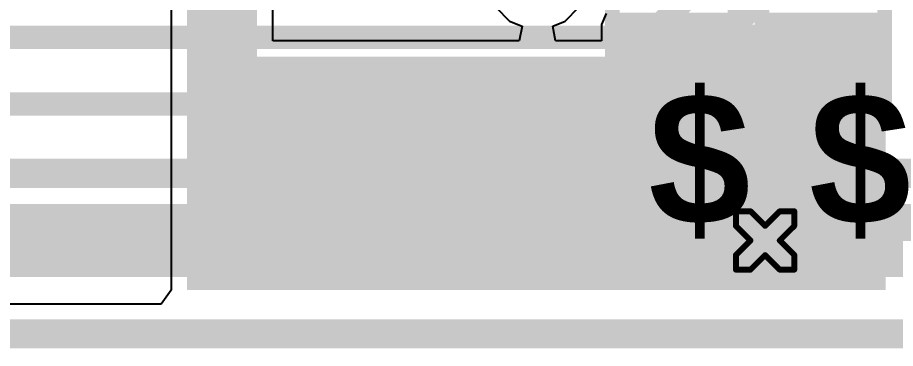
# Model space of a CAD drawing. Header units: inches. Extents: x -0.2 to 17.4, y -0.2 to 2.6.
# Drawn here: x 0.6389 to 0.9396, y -0.062 to 0.0514 of the extents above; entities that cross this region are included whole.
import ezdxf

# ---------------------------------------------------------------- set-up
doc = ezdxf.new("R2010")
doc.units = ezdxf.units.IN
doc.header["$MEASUREMENT"] = 0
for name, color, linetype in [('Board_Outline', 216, 'Continuous'), ('Bottom Layer', 5, 'Continuous'), ('Drill Drawing', 1, 'Continuous'), ('Top Layer', 1, 'Continuous'), ('Top Overlay', 2, 'Continuous'), ('Top Paste', 8, 'Continuous'), ('Top Solder', 216, 'Continuous'), ('Via Holes', 16, 'Continuous')]:
    doc.layers.add(name, color=color, linetype=linetype)
doc.styles.add('Arial_Bold', font='', dxfattribs={"height": 0.2})
doc.styles.get('Arial_Bold').set_extended_font_data('Arial', bold=True)

# ---------------------------------------------------------------- blocks, each defined once
blk = doc.blocks.new('R___0603_31')
at = {"layer": 'Top Layer'}
for points in [[(-0.015, 0.0175), (-0.015, -0.0175), (-0.045, -0.0175), (-0.045, 0.0175)], [(0.045, 0.0175), (0.045, -0.0175), (0.015, -0.0175), (0.015, 0.0175)]]:
    blk.add_hatch(color=1, dxfattribs=at).paths.add_polyline_path(points)
at = {"layer": 'Top Paste'}
for points in [[(-0.015, 0.0175), (-0.015, -0.0175), (-0.045, -0.0175), (-0.045, 0.0175)], [(0.045, 0.0175), (0.045, -0.0175), (0.015, -0.0175), (0.015, 0.0175)]]:
    blk.add_hatch(color=8, dxfattribs=at).paths.add_polyline_path(points)
at = {"layer": 'Top Solder'}
for points in [[(-0.011, 0.0215), (-0.011, -0.0215), (-0.049, -0.0215), (-0.049, 0.0215)], [(0.049, 0.0215), (0.049, -0.0215), (0.011, -0.0215), (0.011, 0.0215)]]:
    blk.add_hatch(color=216, dxfattribs=at).paths.add_polyline_path(points)
at = {"layer": 'Top Overlay'}
for points in [[(-0.048, 0.021, 0.005, 0.005, 0), (0.048, 0.021, 0.005, 0.005, 0)], [(-0.048, 0.021, 0.005, 0.005, 0), (-0.048, -0.021, 0.005, 0.005, 0)], [(0.048, 0.021, 0.005, 0.005, 0), (0.048, -0.021, 0.005, 0.005, 0)], [(-0.048, -0.021, 0.005, 0.005, 0), (0.048, -0.021, 0.005, 0.005, 0)]]:
    blk.add_lwpolyline(points, format="xyseb", dxfattribs=at)
for points in [[(-0.04925, 0.021, 0.0025, 0.0025, 1), (-0.04675, 0.021, 0.0025, 0.0025, 1)], [(-0.04925, 0.021, 0.0025, 0.0025, 1), (-0.04675, 0.021, 0.0025, 0.0025, 1)], [(0.04675, 0.021, 0.0025, 0.0025, 1), (0.04925, 0.021, 0.0025, 0.0025, 1)], [(0.04675, 0.021, 0.0025, 0.0025, 1), (0.04925, 0.021, 0.0025, 0.0025, 1)], [(-0.04925, -0.021, 0.0025, 0.0025, 1), (-0.04675, -0.021, 0.0025, 0.0025, 1)], [(-0.04925, -0.021, 0.0025, 0.0025, 1), (-0.04675, -0.021, 0.0025, 0.0025, 1)], [(0.04675, -0.021, 0.0025, 0.0025, 1), (0.04925, -0.021, 0.0025, 0.0025, 1)], [(0.04675, -0.021, 0.0025, 0.0025, 1), (0.04925, -0.021, 0.0025, 0.0025, 1)]]:
    blk.add_lwpolyline(points, format="xyseb", close=True, dxfattribs=at)
blk = doc.blocks.new('R___0603_32')
at = {"layer": 'Top Layer'}
for points in [[(-0.015, 0.0175), (-0.015, -0.0175), (-0.045, -0.0175), (-0.045, 0.0175)], [(0.045, 0.0175), (0.045, -0.0175), (0.015, -0.0175), (0.015, 0.0175)]]:
    blk.add_hatch(color=1, dxfattribs=at).paths.add_polyline_path(points)
at = {"layer": 'Top Paste'}
for points in [[(-0.015, 0.0175), (-0.015, -0.0175), (-0.045, -0.0175), (-0.045, 0.0175)], [(0.045, 0.0175), (0.045, -0.0175), (0.015, -0.0175), (0.015, 0.0175)]]:
    blk.add_hatch(color=8, dxfattribs=at).paths.add_polyline_path(points)
at = {"layer": 'Top Solder'}
for points in [[(-0.011, 0.0215), (-0.011, -0.0215), (-0.049, -0.0215), (-0.049, 0.0215)], [(0.049, 0.0215), (0.049, -0.0215), (0.011, -0.0215), (0.011, 0.0215)]]:
    blk.add_hatch(color=216, dxfattribs=at).paths.add_polyline_path(points)
at = {"layer": 'Top Overlay'}
for points in [[(-0.048, 0.021, 0.005, 0.005, 0), (0.048, 0.021, 0.005, 0.005, 0)], [(-0.048, 0.021, 0.005, 0.005, 0), (-0.048, -0.021, 0.005, 0.005, 0)], [(0.048, 0.021, 0.005, 0.005, 0), (0.048, -0.021, 0.005, 0.005, 0)], [(-0.048, -0.021, 0.005, 0.005, 0), (0.048, -0.021, 0.005, 0.005, 0)]]:
    blk.add_lwpolyline(points, format="xyseb", dxfattribs=at)
for points in [[(-0.04925, 0.021, 0.0025, 0.0025, 1), (-0.04675, 0.021, 0.0025, 0.0025, 1)], [(-0.04925, 0.021, 0.0025, 0.0025, 1), (-0.04675, 0.021, 0.0025, 0.0025, 1)], [(0.04675, 0.021, 0.0025, 0.0025, 1), (0.04925, 0.021, 0.0025, 0.0025, 1)], [(0.04675, 0.021, 0.0025, 0.0025, 1), (0.04925, 0.021, 0.0025, 0.0025, 1)], [(-0.04925, -0.021, 0.0025, 0.0025, 1), (-0.04675, -0.021, 0.0025, 0.0025, 1)], [(-0.04925, -0.021, 0.0025, 0.0025, 1), (-0.04675, -0.021, 0.0025, 0.0025, 1)], [(0.04675, -0.021, 0.0025, 0.0025, 1), (0.04925, -0.021, 0.0025, 0.0025, 1)], [(0.04675, -0.021, 0.0025, 0.0025, 1), (0.04925, -0.021, 0.0025, 0.0025, 1)]]:
    blk.add_lwpolyline(points, format="xyseb", close=True, dxfattribs=at)

msp = doc.modelspace()

# ---------------------------------------------------------------- hatches: boundary and pattern name
at = {"layer": 'Bottom Layer'}
h = msp.add_hatch(color=5, dxfattribs=at)
edge = h.paths.add_edge_path()
edge.add_arc((0.895, -0.025), 0.01181, 0, 360)
at = {"layer": 'Top Layer'}
for points in [[(0.697, 0.025), (0.721, 0.025), (0.721, 0.315), (0.697, 0.315)], [(0.84433, 0.018), (0.93633, 0.018), (0.93633, 0.049), (0.84433, 0.049)], [(0.697, -0.042), (0.93633, -0.042), (0.93633, 0.038), (0.697, 0.038)]]:
    msp.add_hatch(color=1, dxfattribs=at).paths.add_polyline_path(points)
h = msp.add_hatch(color=1, dxfattribs=at)
edge = h.paths.add_edge_path()
edge.add_arc((0.895, -0.025), 0.01181, 0, 360)
at = {"layer": 'Via Holes'}
h = msp.add_hatch(color=7, dxfattribs=at)
edge = h.paths.add_edge_path()
edge.add_arc((0.895, -0.025), 0.00591, 0, 360)

# ---------------------------------------------------------------- linework, layer by layer
at = {"layer": 'Board_Outline'}
msp.add_lwpolyline([(-0.057, -0.057, 0.01, 0.01, 0), (1.986, -0.057, 0.01, 0.01, 0)], format="xyseb", dxfattribs=at)
at = {"layer": 'Bottom Layer'}
for points in [[(0.85462, 0.04462, 0.008, 0.008, 0), (0.971, 0.161, 0.008, 0.008, 0)], [(0.85781, 0.02181, 0.008, 0.008, 0), (0.976, 0.14, 0.008, 0.008, 0)], [(0.37043, 0.04462, 0.008, 0.008, 0), (0.85462, 0.04462, 0.008, 0.008, 0)], [(0.343, 0.02181, 0.008, 0.008, 0), (0.85781, 0.02181, 0.008, 0.008, 0)], [(0.323, -0.002, 0.01, 0.01, 0), (0.982, -0.002, 0.01, 0.01, 0)], [(0.134, -0.025, 0.025, 0.025, 0), (0.895, -0.025, 0.025, 0.025, 0)], [(0.895, -0.025, 0.025, 0.025, 0), (0.993, -0.025, 0.025, 0.025, 0)]]:
    msp.add_lwpolyline(points, format="xyseb", dxfattribs=at)
for points in [[(0.85262, 0.04462, 0.004, 0.004, 1), (0.85662, 0.04462, 0.004, 0.004, 1)], [(0.85262, 0.04462, 0.004, 0.004, 1), (0.85662, 0.04462, 0.004, 0.004, 1)], [(0.85581, 0.02181, 0.004, 0.004, 1), (0.85981, 0.02181, 0.004, 0.004, 1)], [(0.85581, 0.02181, 0.004, 0.004, 1), (0.85981, 0.02181, 0.004, 0.004, 1)], [(0.88875, -0.025, 0.0125, 0.0125, 1), (0.90125, -0.025, 0.0125, 0.0125, 1)], [(0.88875, -0.025, 0.0125, 0.0125, 1), (0.90125, -0.025, 0.0125, 0.0125, 1)]]:
    msp.add_lwpolyline(points, format="xyseb", close=True, dxfattribs=at)
at = {"layer": 'Drill Drawing'}
for points in [[(0.885, -0.02, 0.002, 0.002, 0), (0.885, -0.015, 0.002, 0.002, 0)], [(0.885, -0.015, 0.002, 0.002, 0), (0.89, -0.015, 0.002, 0.002, 0)], [(0.89, -0.015, 0.002, 0.002, 0), (0.895, -0.02, 0.002, 0.002, 0)], [(0.895, -0.02, 0.002, 0.002, 0), (0.9, -0.015, 0.002, 0.002, 0)], [(0.9, -0.015, 0.002, 0.002, 0), (0.905, -0.015, 0.002, 0.002, 0)], [(0.905, -0.02, 0.002, 0.002, 0), (0.905, -0.015, 0.002, 0.002, 0)], [(0.885, -0.02, 0.002, 0.002, 0), (0.89, -0.025, 0.002, 0.002, 0)], [(0.9, -0.025, 0.002, 0.002, 0), (0.905, -0.02, 0.002, 0.002, 0)], [(0.885, -0.03, 0.002, 0.002, 0), (0.89, -0.025, 0.002, 0.002, 0)], [(0.9, -0.025, 0.002, 0.002, 0), (0.905, -0.03, 0.002, 0.002, 0)], [(0.885, -0.035, 0.002, 0.002, 0), (0.885, -0.03, 0.002, 0.002, 0)], [(0.89, -0.035, 0.002, 0.002, 0), (0.895, -0.03, 0.002, 0.002, 0)], [(0.895, -0.03, 0.002, 0.002, 0), (0.9, -0.035, 0.002, 0.002, 0)], [(0.905, -0.035, 0.002, 0.002, 0), (0.905, -0.03, 0.002, 0.002, 0)], [(0.885, -0.035, 0.002, 0.002, 0), (0.89, -0.035, 0.002, 0.002, 0)], [(0.9, -0.035, 0.002, 0.002, 0), (0.905, -0.035, 0.002, 0.002, 0)]]:
    msp.add_lwpolyline(points, format="xyseb", dxfattribs=at)
for points in [[(0.8845, -0.015, 0.001, 0.001, 1), (0.8855, -0.015, 0.001, 0.001, 1)], [(0.8845, -0.015, 0.001, 0.001, 1), (0.8855, -0.015, 0.001, 0.001, 1)], [(0.8895, -0.015, 0.001, 0.001, 1), (0.8905, -0.015, 0.001, 0.001, 1)], [(0.8895, -0.015, 0.001, 0.001, 1), (0.8905, -0.015, 0.001, 0.001, 1)], [(0.8995, -0.015, 0.001, 0.001, 1), (0.9005, -0.015, 0.001, 0.001, 1)], [(0.8995, -0.015, 0.001, 0.001, 1), (0.9005, -0.015, 0.001, 0.001, 1)], [(0.9045, -0.015, 0.001, 0.001, 1), (0.9055, -0.015, 0.001, 0.001, 1)], [(0.9045, -0.015, 0.001, 0.001, 1), (0.9055, -0.015, 0.001, 0.001, 1)], [(0.8845, -0.02, 0.001, 0.001, 1), (0.8855, -0.02, 0.001, 0.001, 1)], [(0.8845, -0.02, 0.001, 0.001, 1), (0.8855, -0.02, 0.001, 0.001, 1)], [(0.8945, -0.02, 0.001, 0.001, 1), (0.8955, -0.02, 0.001, 0.001, 1)], [(0.8945, -0.02, 0.001, 0.001, 1), (0.8955, -0.02, 0.001, 0.001, 1)], [(0.9045, -0.02, 0.001, 0.001, 1), (0.9055, -0.02, 0.001, 0.001, 1)], [(0.9045, -0.02, 0.001, 0.001, 1), (0.9055, -0.02, 0.001, 0.001, 1)], [(0.8895, -0.025, 0.001, 0.001, 1), (0.8905, -0.025, 0.001, 0.001, 1)], [(0.8895, -0.025, 0.001, 0.001, 1), (0.8905, -0.025, 0.001, 0.001, 1)], [(0.8995, -0.025, 0.001, 0.001, 1), (0.9005, -0.025, 0.001, 0.001, 1)], [(0.8995, -0.025, 0.001, 0.001, 1), (0.9005, -0.025, 0.001, 0.001, 1)], [(0.8845, -0.03, 0.001, 0.001, 1), (0.8855, -0.03, 0.001, 0.001, 1)], [(0.8845, -0.03, 0.001, 0.001, 1), (0.8855, -0.03, 0.001, 0.001, 1)], [(0.8945, -0.03, 0.001, 0.001, 1), (0.8955, -0.03, 0.001, 0.001, 1)], [(0.8945, -0.03, 0.001, 0.001, 1), (0.8955, -0.03, 0.001, 0.001, 1)], [(0.9045, -0.03, 0.001, 0.001, 1), (0.9055, -0.03, 0.001, 0.001, 1)], [(0.9045, -0.03, 0.001, 0.001, 1), (0.9055, -0.03, 0.001, 0.001, 1)], [(0.8845, -0.035, 0.001, 0.001, 1), (0.8855, -0.035, 0.001, 0.001, 1)], [(0.8845, -0.035, 0.001, 0.001, 1), (0.8855, -0.035, 0.001, 0.001, 1)], [(0.8895, -0.035, 0.001, 0.001, 1), (0.8905, -0.035, 0.001, 0.001, 1)], [(0.8895, -0.035, 0.001, 0.001, 1), (0.8905, -0.035, 0.001, 0.001, 1)], [(0.8995, -0.035, 0.001, 0.001, 1), (0.9005, -0.035, 0.001, 0.001, 1)], [(0.8995, -0.035, 0.001, 0.001, 1), (0.9005, -0.035, 0.001, 0.001, 1)], [(0.9045, -0.035, 0.001, 0.001, 1), (0.9055, -0.035, 0.001, 0.001, 1)], [(0.9045, -0.035, 0.001, 0.001, 1), (0.9055, -0.035, 0.001, 0.001, 1)]]:
    msp.add_lwpolyline(points, format="xyseb", close=True, dxfattribs=at)
at = {"layer": 'Top Layer'}
for p, q in [((0.69159, 0.277), (0.69159, 0.038)), ((0.72641, 0.04341), (0.72641, 0.27159)), ((0.80275, 0.05491), (0.80748, 0.05018)), ((0.82652, 0.05018), (0.83125, 0.05491)), ((0.84051, 0.05283), (0.83892, 0.049)), ((0.80748, 0.05018), (0.81175, 0.04841)), ((0.81175, 0.04841), (0.81075, 0.04341)), ((0.82225, 0.04841), (0.82652, 0.05018)), ((0.82325, 0.04341), (0.82225, 0.04841)), ((0.83892, 0.049), (0.83892, 0.04341)), ((0.81075, 0.04341), (0.72641, 0.04341)), ((0.83892, 0.04341), (0.82325, 0.04341)), ((0.69159, 0.038), (0.69159, 0.025)), ((0.69159, 0.025), (0.69159, -0.042)), ((0.69159, -0.042), (0.68817, -0.0468)), ((0.68817, -0.0468), (0.03693, -0.0468))]:
    msp.add_line(p, q, dxfattribs=at)

# ---------------------------------------------------------------- block references
at = {"rotation": 90}
for name, p in [('R___0603_31', (0.86364, 0.06405)), ('R___0603_32', (0.91497, 0.06405))]:
    msp.add_blockref(name, p, dxfattribs=at)

# ---------------------------------------------------------------- texts
at = {"layer": 'Top Overlay', "style": 'Arial_Bold'}
for p in [(0.85502, -0.0195), (0.91002, -0.0195)]:
    msp.add_text('$', height=0.045, rotation=360, dxfattribs=at).set_placement(p)

doc.saveas('drawing.dxf')
